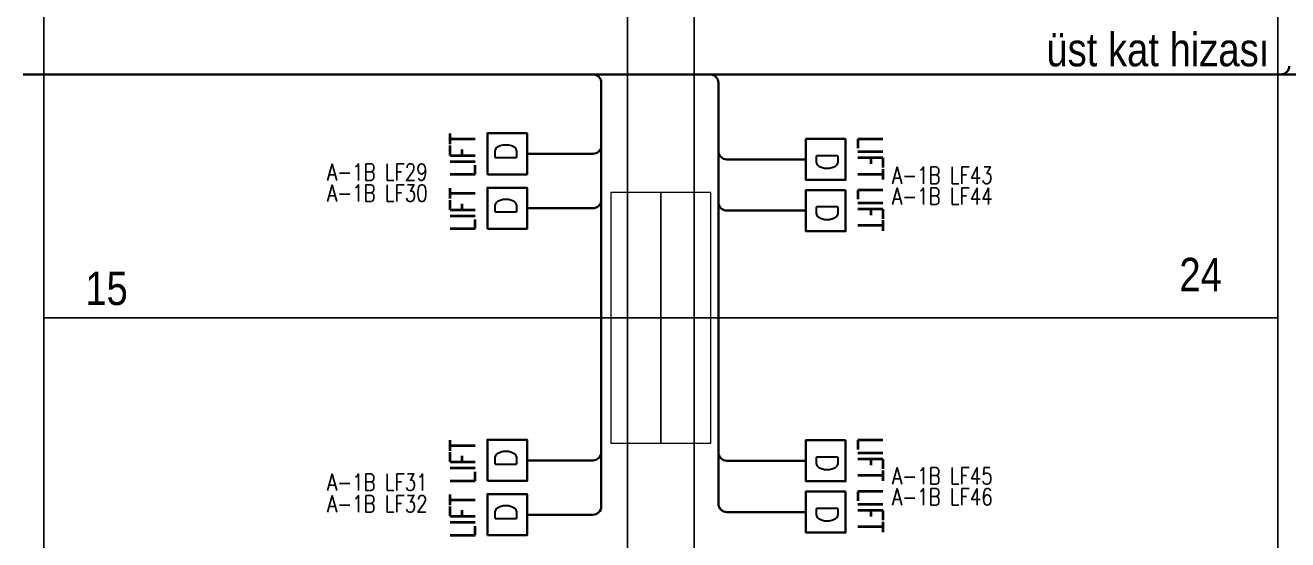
# Model space of a CAD drawing. Header units: metres. Extents: x -13621 to 152406, y -16073 to 22221.
# Drawn here: x 64418 to 65932, y 974 to 1591 of the extents above; entities that cross this region are included whole.
import ezdxf
from ezdxf.enums import TextEntityAlignment as Align

# ---------------------------------------------------------------- set-up
doc = ezdxf.new("R2010")
doc.units = ezdxf.units.M
doc.header["$LTSCALE"] = 100
doc.header["$MEASUREMENT"] = 0
doc.linetypes.add('HIDDEN', pattern=[0.375, 0.25, -0.125])
doc.layers.get('0').update_dxf_attribs({"color": 9, "lineweight": 9})
for name, color, linetype, lineweight in [('05', 9, 'Continuous', 9), ('06D', 9, 'Continuous', 9), ('21', 9, 'Continuous', 9), ('Data  Tavan', 170, 'Continuous', 30), ('E-DATA LIFT PRIZI', 7, 'Continuous', 30), ('E-YAZI', 7, 'Continuous', 30)]:
    doc.layers.add(name, color=color, linetype=linetype, lineweight=lineweight)
doc.styles.add('E-YAZI', font='txttw.shx')
doc.styles.add('MuuM_TEXT-STANDART', font='ARIALN.TTF')

# ---------------------------------------------------------------- blocks, each defined once
blk = doc.blocks.new('E-DATA LIFT PRIZI')
at = {"layer": 'E-DATA LIFT PRIZI', "color": 2}
blk.add_line((0, 0), (0, 42), dxfattribs=at)
blk.add_lwpolyline([(-24.6, 89.6), (24.6, 89.6), (24.6, 42), (-24.6, 42)], close=True, dxfattribs=at)
at = {"layer": 'E-DATA LIFT PRIZI', "color": 2, "style": 'E-YAZI', "width": 0.7}
blk.add_text('LIFT', height=30, dxfattribs=at).set_placement((-28, 104.2))
at = {"layer": 'E-DATA LIFT PRIZI', "color": 2, "style": 'E-YAZI'}
blk.add_text('D', height=25.6, dxfattribs=at).set_placement((-8.8, 54.6))
blk = doc.blocks.new('p-işyeri')
at = {"color": 0, "const_width": 2}
blk.add_lwpolyline([(200, 0), (200, 700), (-200, 700), (-200, 0)], close=True, dxfattribs=at)
blk = doc.blocks.new('p-birim')
blk.add_lwpolyline([(0, 0), (1, 0), (1, 1), (0, 1)], close=True)
blk = doc.blocks.new('1.bod.mimari1.elk')
at = {"layer": '05', "xscale": 60, "yscale": 150}
for p in [(9120, -7390), (9180, -7390), (9120, -7540), (9180, -7540)]:
    blk.add_blockref('p-birim', p, dxfattribs=at)
at = {"layer": '06D', "color": 89, "linetype": 'HIDDEN', "true_color": 0x2e4d23, "rotation": 90}
for p in [(9140, -7190), (9920, -7190), (9140, -7590), (9920, -7590)]:
    blk.add_blockref('p-işyeri', p, dxfattribs=at)
at = {"layer": '21', "style": 'MuuM_TEXT-STANDART'}
blk.add_text('üst kat hizası', height=40, dxfattribs=at).set_placement((9642.32, -7088.63))
blk.add_text('24', height=40, dxfattribs=at).set_placement((9852.82, -7370.15), align=Align.BOTTOM_RIGHT)
blk.add_text('15', height=40, dxfattribs=at).set_placement((8489.53, -7386.69), align=Align.BOTTOM_LEFT)

msp = doc.modelspace()

# ---------------------------------------------------------------- linework, layer by layer
at = {"layer": 'Data  Tavan'}
for p, q in [((64415.1, 1531.6), (65082.4, 1531.6)), ((65082.4, 1531.6), (65098.5, 1531.6)), ((65098.5, 1531.6), (65238.9, 1531.6)), ((65239.2, 1531.6), (65923.7, 1531.6)), ((66535.5, 1531.6), (65923.7, 1531.6)), ((65108.5, 1521.6), (65108.5, 1446.5)), ((65248.9, 1521.6), (65248.9, 1439.8)), ((65108.5, 1446.5), (65108.5, 1014.1)), ((65248.9, 1378.4), (65248.9, 1452.4)), ((65061.4, 1436.5), (65098.5, 1436.5)), ((65311.9, 1429.8), (65258.9, 1429.8)), ((65248.9, 1378.4), (65248.9, 1078.8)), ((65061.4, 1371.3), (65098.5, 1371.3)), ((65311.9, 1368.4), (65258.9, 1368.4)), ((65248.9, 1078.8), (65248.9, 1017.3)), ((65061.4, 1069.2), (65098.5, 1069.2)), ((65311.9, 1068.8), (65258.9, 1068.8)), ((65061.4, 1004.1), (65098.5, 1004.1)), ((65311.9, 1007.3), (65258.9, 1007.3))]:
    msp.add_line(p, q, dxfattribs=at)
for centre, start, end in [((65098.5, 1521.6), 0, 90), ((65238.9, 1521.6), 0.0334, 90), ((65923.7, 1541.6), 270, 0), ((65098.5, 1446.5), 270, 0), ((65258.9, 1439.8), 180.0334, 270), ((65098.5, 1381.3), 270, 0), ((65258.9, 1378.4), 180.0017, 270), ((65098.5, 1079.2), 270, 0), ((65258.9, 1078.8), 180, 270), ((65258.9, 1017.3), 180, 270), ((65098.5, 1014.1), 270, 0)]:
    msp.add_arc(centre, 10, start, end, dxfattribs=at)

# ---------------------------------------------------------------- block references
at = {"layer": '06D'}
msp.add_blockref('1.bod.mimari1.elk', (56000, 8630), dxfattribs=at)
at = {"layer": 'E-DATA LIFT PRIZI', "color": 1}
for p, rotation in [((65061.4, 1436.5), 89.99999999999999), ((65311.9, 1429.8), 270), ((65061.4, 1371.3), 89.99999999999999), ((65311.9, 1368.4), 270), ((65061.4, 1069.2), 89.99999999999999), ((65311.9, 1068.8), 270), ((65311.9, 1007.3), 270), ((65061.4, 1004.1), 89.99999999999999)]:
    msp.add_blockref('E-DATA LIFT PRIZI', p, dxfattribs=dict(at, rotation=rotation))

# ---------------------------------------------------------------- texts
at = {"layer": 'E-YAZI', "color": 6, "style": 'E-YAZI', "width": 0.8}
for s, p in [('A-1B LF29', (64779.5, 1404.6)), ('A-1B LF43', (65457.2, 1400.7)), ('A-1B LF30', (64779.5, 1379.4)), ('A-1B LF44', (65457.2, 1375.6)), ('A-1B LF45', (65457.2, 1040.6)), ('A-1B LF31', (64779.5, 1032.9)), ('A-1B LF46', (65457.2, 1015.5)), ('A-1B LF32', (64779.5, 1007.1))]:
    msp.add_text(s, height=20, dxfattribs=at).set_placement(p)

doc.saveas('drawing.dxf')
